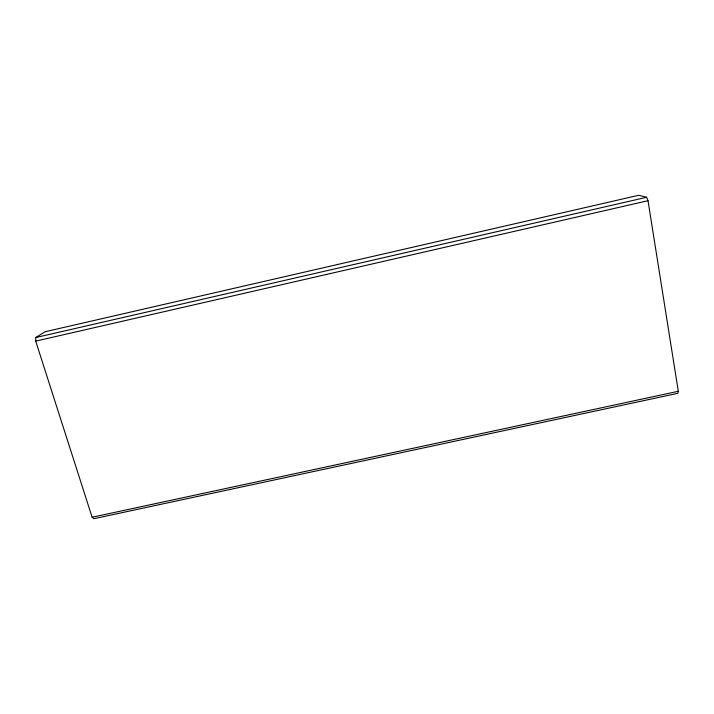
<?xml version="1.0" encoding="UTF-8"?>
<svg xmlns="http://www.w3.org/2000/svg" width="714" height="714" viewBox="0 0 714 714"><rect width="100%" height="100%" fill="white"/><g stroke="black" fill="none" stroke-linecap="round" stroke-linejoin="round"><path stroke-width="1.07" d="M35.7 341.122L35.834 337.526L45.152 331.724L638.691 195.279L646.589 197.296L648.009 200.705L678.3 391.281L677.8 393.325L93.811 518.721L92.115 517.231L35.7 341.122L648.009 200.705M35.834 337.526L646.589 197.296M92.115 517.231L678.3 391.281"/></g></svg>
